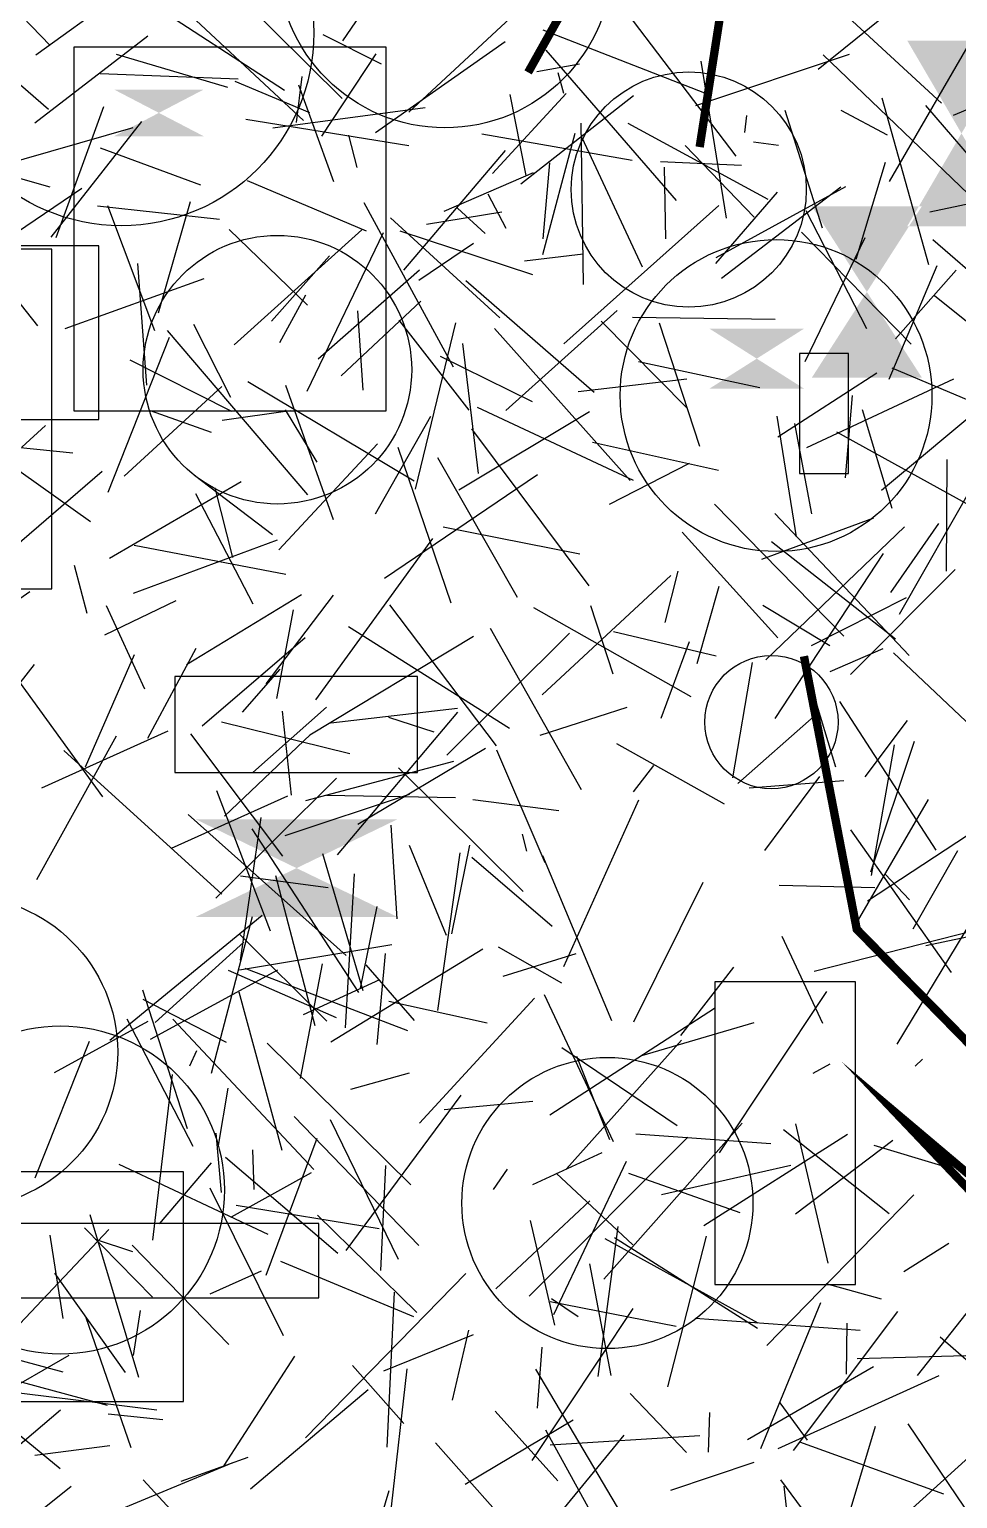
# Model space of a CAD drawing. Extents: x 39652501 to 39653363, y 39457785 to 39458687.
# Drawn here: x 39653117.5 to 39653173.1, y 39458001.7 to 39458089.6 of the extents above; entities that cross this region are included whole.
import ezdxf

# ---------------------------------------------------------------- set-up
doc = ezdxf.new("R2010")
doc.units = 0
doc.layers.get('0').update_dxf_attribs({"linetype": 'CONTINUOUS'})

msp = doc.modelspace()

# ---------------------------------------------------------------- linework, layer by layer
for p, q in [((39653142.2578, 39458097.6672), (39653136.2791, 39458088.8911)), ((39653110.5067, 39458097.1966), (39653118.7755, 39458088.6123)), ((39653172.1157, 39458085.1696), (39653162.528, 39458093.997)), ((39653164.7348, 39458087.2045), (39653172.8102, 39458093.7033)), ((39653117.9313, 39458088.0489), (39653124.3931, 39458092.7334)), ((39653133.9455, 39458084.1257), (39653124.5674, 39458092.8613)), ((39653136.2568, 39458085.4456), (39653128.7624, 39458092.8641)), ((39653111.0109, 39458091.4407), (39653118.6719, 39458084.8012)), ((39653132.7997, 39458085.9247), (39653124.3196, 39458091.4475)), ((39653159.8205, 39458081.9938), (39653152.3129, 39458091.8838)), ((39653140.2416, 39458084.6341), (39653146.5754, 39458090.5024)), ((39653148.2549, 39458089.5404), (39653157.9205, 39458085.7915)), ((39653174.3385, 39458089.737), (39653168.9873, 39458080.4833)), ((39653124.6268, 39458089.1699), (39653117.8598, 39458083.9748)), ((39653135.0874, 39458089.2619), (39653138.5786, 39458087.5187)), ((39653146.0119, 39458088.8281), (39653138.2411, 39458083.3926)), ((39653122.7298, 39458088.0975), (39653129.3939, 39458086.1127)), ((39653135.0283, 39458083.1898), (39653138.2746, 39458088.1104)), ((39653156.25, 39458079.3321), (39653148.46, 39458088.3358)), ((39653157.415, 39458085.023), (39653166.605, 39458088.1035)), ((39653174.179, 39458079.2859), (39653165.028, 39458088.0472)), ((39653121.7748, 39458086.9402), (39653130.0271, 39458086.6131)), ((39653147.8978, 39458087.0511), (39653150.4423, 39458087.5209)), ((39653149.5151, 39458085.7379), (39653149.1827, 39458086.9794)), ((39653159.249, 39458078.2773), (39653157.7362, 39458087.6832)), ((39653180.2722, 39458087.5257), (39653172.7985, 39458084.4313)), ((39653129.8357, 39458086.4797), (39653134.3026, 39458084.6039)), ((39653133.511, 39458084.013), (39653133.8495, 39458086.7574)), ((39653135.7569, 39458080.454), (39653133.6484, 39458086.2361)), ((39653145.2544, 39458080.9492), (39653149.6495, 39458085.7444)), ((39653147.2615, 39458080.8443), (39653146.2971, 39458085.685)), ((39653153.6782, 39458085.597), (39653146.9492, 39458080.317)), ((39653171.3611, 39458075.4998), (39653168.5687, 39458085.4623)), ((39653121.9671, 39458084.9487), (39653119.1088, 39458077.1093)), ((39653141.2144, 39458084.8755), (39653132.101, 39458083.673)), ((39653160.4376, 39458084.4312), (39653160.3298, 39458083.4162)), ((39653162.7412, 39458084.7393), (39653164.976, 39458077.7045)), ((39653168.8854, 39458083.2493), (39653166.1113, 39458084.7251)), ((39653171.1554, 39458085.022), (39653179.6989, 39458075.0917)), ((39653114.8506, 39458081.1449), (39653123.7374, 39458083.7057)), ((39653124.238, 39458084.0576), (39653118.8133, 39458077.1523)), ((39653140.2392, 39458082.6127), (39653130.489, 39458084.1934)), ((39653144.6056, 39458083.3298), (39653153.6019, 39458081.7609)), ((39653150.1769, 39458083.3593), (39653148.2415, 39458076.0832)), ((39653150.5374, 39458083.9659), (39653150.6666, 39458074.3224)), ((39653161.7367, 39458079.3946), (39653153.3694, 39458083.9483)), ((39653118.7844, 39458080.1419), (39653110.1351, 39458082.5727)), ((39653121.7657, 39458082.4834), (39653127.7651, 39458080.2828)), ((39653137.1551, 39458081.3119), (39653136.6552, 39458083.2476)), ((39653150.5874, 39458083.1009), (39653154.1961, 39458075.3666)), ((39653156.7652, 39458082.6265), (39653160.9027, 39458078.3427)), ((39653160.8615, 39458082.8428), (39653162.3541, 39458082.6583)), ((39653139.934, 39458075.1708), (39653146.0305, 39458082.3369)), ((39653148.2684, 39458077.0489), (39653148.6834, 39458081.5986)), ((39653155.2897, 39458081.6648), (39653160.1435, 39458081.4642)), ((39653168.7446, 39458081.62), (39653166.9908, 39458075.8048)), ((39653147.6763, 39458080.9999), (39653142.3408, 39458078.6808)), ((39653155.5252, 39458081.3336), (39653155.6042, 39458077.0506)), ((39653120.6809, 39458080.066), (39653111.03, 39458073.5629)), ((39653130.5682, 39458080.5292), (39653137.682, 39458077.5365)), ((39653162.2798, 39458079.8455), (39653158.5809, 39458075.5824)), ((39653158.6185, 39458075.9297), (39653166.3933, 39458080.1753)), ((39653158.9496, 39458074.6945), (39653166.0801, 39458080.1547)), ((39653179.5955, 39458080.3481), (39653171.419, 39458078.6523)), ((39653121.6085, 39458079.0143), (39653128.9175, 39458078.223)), ((39653125.0372, 39458071.5491), (39653122.2262, 39458079.0226)), ((39653127.1462, 39458079.2683), (39653125.2421, 39458072.6067)), ((39653137.5492, 39458079.2137), (39653142.8827, 39458069.3917)), ((39653146.0638, 39458077.6746), (39653144.9792, 39458079.7225)), ((39653158.7905, 39458079.0336), (39653149.5112, 39458070.7756)), ((39653139.1448, 39458078.3106), (39653145.6897, 39458072.3218)), ((39653145.799, 39458078.6444), (39653141.2928, 39458077.91)), ((39653143.1484, 39458078.8801), (39653144.8037, 39458077.3748)), ((39653167.6474, 39458071.6678), (39653164.0215, 39458078.7187)), ((39653129.4926, 39458077.6079), (39653134.1837, 39458073.0796)), ((39653137.4343, 39458077.5884), (39653129.7846, 39458070.712)), ((39653134.1536, 39458067.9437), (39653138.7295, 39458077.423)), ((39653147.6498, 39458074.8869), (39653139.7222, 39458077.5009)), ((39653163.7274, 39458077.4499), (39653170.2897, 39458070.7495)), ((39653118.0356, 39458071.8509), (39653114.4656, 39458076.3324)), ((39653144.1009, 39458076.7758), (39653140.8277, 39458074.5486)), ((39653163.9432, 39458069.7205), (39653167.5385, 39458077.1268)), ((39653171.6, 39458077.0063), (39653180.7454, 39458069.0678)), ((39653124.0097, 39458075.571), (39653124.5362, 39458068.2908)), ((39653132.0278, 39458072.1183), (39653135.491, 39458076.0296)), ((39653150.6628, 39458076.1308), (39653147.1517, 39458075.7124)), ((39653171.8355, 39458075.4349), (39653168.9498, 39458068.6373)), ((39653127.982, 39458074.6658), (39653119.6527, 39458071.6638)), ((39653140.8755, 39458075.1777), (39653134.815, 39458069.8443)), ((39653143.6516, 39458074.5479), (39653151.3269, 39458067.8705)), ((39653169.3584, 39458071.0581), (39653172.9851, 39458075.1667)), ((39653134.0522, 39458073.6696), (39653132.4952, 39458070.8197)), ((39653136.1943, 39458068.8545), (39653140.9483, 39458073.319)), ((39653181.0532, 39458066.1035), (39653171.6874, 39458073.641)), ((39653127.3533, 39458071.951), (39653129.5688, 39458067.5761)), ((39653137.504, 39458067.9993), (39653137.1941, 39458072.7465)), ((39653139.6379, 39458072.1856), (39653143.834, 39458066.8107)), ((39653143.022, 39458072.0167), (39653140.6135, 39458062.0727)), ((39653146.0364, 39458066.7845), (39653152.7058, 39458072.7652)), ((39653151.7423, 39458072.1169), (39653156.8866, 39458066.9256)), ((39653153.6176, 39458072.3592), (39653162.163, 39458072.2425)), ((39653157.6452, 39458064.6186), (39653155.2462, 39458071.9982)), ((39653122.2501, 39458061.8884), (39653125.9117, 39458071.1617)), ((39653125.7774, 39458071.571), (39653134.1796, 39458061.7372)), ((39653145.3549, 39458071.6863), (39653153.4854, 39458062.587)), ((39653143.4569, 39458070.7975), (39653144.3899, 39458063.0148)), ((39653123.5464, 39458069.8042), (39653129.6257, 39458066.7317)), ((39653147.6311, 39458067.3052), (39653142.1397, 39458070.0021)), ((39653153.9757, 39458069.7042), (39653161.2454, 39458068.1559)), ((39653177.587, 39458069.5669), (39653168.5204, 39458061.995)), ((39653169.1402, 39458069.325), (39653176.1122, 39458066.3794)), ((39653140.565, 39458062.5446), (39653130.6126, 39458068.4979)), ((39653150.3682, 39458067.9096), (39653156.8743, 39458068.6841)), ((39653162.3111, 39458065.1979), (39653168.2464, 39458069.0437)), ((39653172.8255, 39458068.6513), (39653164.0379, 39458064.5397)), ((39653129.0547, 39458068.2164), (39653123.212, 39458062.8556)), ((39653132.853, 39458068.295), (39653135.7205, 39458060.2585)), ((39653166.3694, 39458062.7443), (39653166.7811, 39458067.6747)), ((39653128.4328, 39458065.4568), (39653124.7911, 39458066.7557)), ((39653129.0783, 39458066.199), (39653133.148, 39458066.7873)), ((39653132.8348, 39458066.8223), (39653134.7343, 39458063.6988)), ((39653143.2301, 39458062.0355), (39653151.0571, 39458066.7186)), ((39653144.3211, 39458066.9802), (39653153.653, 39458062.6048)), ((39653169.1517, 39458060.9212), (39653167.385, 39458066.8168)), ((39653117.0801, 39458064.5846), (39653118.5026, 39458065.8936)), ((39653141.5383, 39458066.4146), (39653138.2218, 39458060.574)), ((39653163.4333, 39458059.2155), (39653162.2767, 39458066.4415)), ((39653164.3546, 39458060.5973), (39653163.3285, 39458066.0027)), ((39653110.4664, 39458065.2216), (39653120.1337, 39458064.2485)), ((39653151.0199, 39458056.2971), (39653144.0164, 39458065.6801)), ((39653158.7761, 39458063.1848), (39653151.2238, 39458064.8713)), ((39653165.8224, 39458065.508), (39653173.5641, 39458061.2338)), ((39653132.4695, 39458058.4525), (39653138.3674, 39458064.7911)), ((39653142.772, 39458055.259), (39653139.609, 39458064.5651)), ((39653113.6572, 39458056.0663), (39653121.8953, 39458063.1528)), ((39653121.2009, 39458060.1195), (39653116.0069, 39458063.8174)), ((39653146.7443, 39458055.594), (39653141.9819, 39458063.9549)), ((39653152.2412, 39458061.1699), (39653157.0391, 39458063.6247)), ((39653172.4285, 39458063.8593), (39653172.3841, 39458057.1643)), ((39653130.2015, 39458062.5134), (39653122.3204, 39458057.929)), ((39653127.4072, 39458062.9107), (39653132.0786, 39458059.3599)), ((39653138.7771, 39458056.7579), (39653147.9297, 39458062.9538)), ((39653169.5938, 39458054.6046), (39653174.1139, 39458062.5344)), ((39653127.4778, 39458061.8191), (39653130.9118, 39458055.2224)), ((39653129.7122, 39458057.9827), (39653128.6438, 39458062.146)), ((39653158.5204, 39458061.1704), (39653166.2615, 39458053.2882)), ((39653162.1467, 39458060.6254), (39653170.1647, 39458052.1243)), ((39653150.471, 39458058.1878), (39653142.284, 39458059.802)), ((39653168.0443, 39458060.3376), (39653161.3434, 39458057.8753)), ((39653161.5887, 39458051.8585), (39653169.8888, 39458059.8318)), ((39653169.0805, 39458055.9037), (39653171.9555, 39458060.0151)), ((39653132.3691, 39458059.0342), (39653123.7374, 39458055.8307)), ((39653123.7992, 39458058.7275), (39653132.8801, 39458056.9994)), ((39653134.6789, 39458049.4678), (39653141.6814, 39458059.1169)), ((39653156.5941, 39458059.4964), (39653162.3134, 39458053.1832)), ((39653169.355, 39458053.0981), (39653161.9373, 39458058.9289)), ((39653162.1524, 39458048.3624), (39653168.6351, 39458058.2336)), ((39653120.208, 39458057.5325), (39653120.9798, 39458054.6501)), ((39653155.5704, 39458054.1028), (39653156.3474, 39458057.174)), ((39653166.6712, 39458050.9861), (39653172.9354, 39458057.2766)), ((39653155.9063, 39458056.9103), (39653148.207, 39458049.7714)), ((39653158.78, 39458056.2496), (39653157.4604, 39458051.6277)), ((39653117.567, 39458055.9323), (39653110.786, 39458051.2162)), ((39653122.0415, 39458053.3589), (39653126.3088, 39458055.4083)), ((39653133.8148, 39458055.7655), (39653126.9309, 39458051.5607)), ((39653131.6933, 39458050.4328), (39653135.7312, 39458055.745)), ((39653169.9913, 39458055.5844), (39653164.3136, 39458052.7143)), ((39653122.1362, 39458055.1188), (39653124.418, 39458050.1249)), ((39653133.313, 39458054.8616), (39653132.3268, 39458049.5629)), ((39653145.4856, 39458046.7193), (39653139.1009, 39458055.164)), ((39653157.1261, 39458049.6568), (39653147.7224, 39458054.9825)), ((39653152.4632, 39458051.0071), (39653151.1234, 39458055.1011)), ((39653161.4286, 39458055.141), (39653165.434, 39458052.7258)), ((39653146.2594, 39458047.7569), (39653136.6256, 39458053.8339)), ((39653142.5144, 39458046.1708), (39653149.8499, 39458053.4608)), ((39653150.5643, 39458044.101), (39653145.1169, 39458053.7346)), ((39653158.6329, 39458052.0931), (39653152.479, 39458053.541)), ((39653115.3042, 39458052.7826), (39653121.9199, 39458043.6756)), ((39653124.6128, 39458047.1858), (39653127.5048, 39458052.5721)), ((39653127.8753, 39458047.9169), (39653134.0359, 39458053.2004)), ((39653144.1072, 39458053.2595), (39653134.3062, 39458047.3615)), ((39653157.018, 39458052.9473), (39653155.3125, 39458048.3579)), ((39653123.8141, 39458052.1615), (39653120.8688, 39458045.4558)), ((39653159.6321, 39458044.8057), (39653160.804, 39458051.7064)), ((39653165.4495, 39458051.1658), (39653168.6232, 39458052.5442)), ((39653176.4143, 39458045.5019), (39653169.2384, 39458052.277)), ((39653113.3275, 39458045.8646), (39653117.8461, 39458051.5871)), ((39653130.2865, 39458048.7468), (39653132.5461, 39458051.3087)), ((39653163.9346, 39458051.53), (39653165.7719, 39458045.4665)), ((39653171.7912, 39458040.4737), (39653166.021, 39458049.3826)), ((39653130.9094, 39458045.122), (39653135.315, 39458049.0346)), ((39653132.6565, 39458048.7895), (39653133.1926, 39458043.7638)), ((39653135.5757, 39458048.0899), (39653143.1425, 39458048.9688)), ((39653135.9742, 39458040.2049), (39653143.1776, 39458048.7411)), ((39653139.0155, 39458048.4349), (39653141.7412, 39458047.5696)), ((39653153.2918, 39458049.0215), (39653148.0689, 39458047.349)), ((39653164.483, 39458048.4909), (39653159.9332, 39458044.4726)), ((39653167.5474, 39458044.874), (39653170.0676, 39458048.243)), ((39653122.7226, 39458047.3086), (39653117.9582, 39458038.7146)), ((39653125.825, 39458047.6017), (39653118.2655, 39458044.1864)), ((39653127.1765, 39458047.442), (39653132.6899, 39458040.1222)), ((39653136.7023, 39458046.2421), (39653129.0309, 39458048.1296)), ((39653129.2023, 39458042.5171), (39653134.3568, 39458047.3934)), ((39653129.0513, 39458037.8548), (39653119.6011, 39458046.4494)), ((39653144.8305, 39458046.5727), (39653137.1925, 39458042.0142)), ((39653145.4803, 39458046.4889), (39653148.3822, 39458039.7415)), ((39653152.6732, 39458046.8595), (39653159.1076, 39458043.2514)), ((39653167.8824, 39458039.184), (39653170.5036, 39458047.0125)), ((39653169.2776, 39458046.7935), (39653167.9033, 39458038.9777)), ((39653134.0675, 39458043.4486), (39653142.929, 39458045.8115)), ((39653154.8749, 39458045.5444), (39653153.6669, 39458043.9803)), ((39653128.689, 39458037.6153), (39653135.9169, 39458044.79)), ((39653147.0832, 39458038.0081), (39653139.6293, 39458045.4134)), ((39653161.5445, 39458040.4605), (39653164.8297, 39458044.8968)), ((39653128.7332, 39458044.0526), (39653131.9507, 39458035.6577)), ((39653140.267, 39458043.8044), (39653132.8251, 39458041.3326)), ((39653135.3191, 39458043.7788), (39653143.0381, 39458043.6419)), ((39653166.2564, 39458044.6296), (39653160.6102, 39458044.1965)), ((39653126.0369, 39458040.6067), (39653132.9962, 39458043.7233)), ((39653149.2137, 39458042.8369), (39653144.0658, 39458043.4921)), ((39653153.9767, 39458043.4771), (39653149.4926, 39458033.5126)), ((39653171.3077, 39458043.5228), (39653166.9157, 39458035.9781)), ((39653167.6771, 39458037.4529), (39653176.6419, 39458043.3455)), ((39653136.4927, 39458034.1756), (39653127.0295, 39458042.6156)), ((39653131.378, 39458042.4381), (39653130.15, 39458033.8985)), ((39653130.8426, 39458041.7587), (39653137.231, 39458031.9622)), ((39653139.1597, 39458041.9806), (39653139.5272, 39458036.3744)), ((39653147.0197, 39458041.4433), (39653147.2864, 39458040.4274)), ((39653166.6678, 39458041.7073), (39653172.6817, 39458033.1565)), ((39653137.4972, 39458032.0793), (39653135.0984, 39458040.2708)), ((39653142.4995, 39458035.3745), (39653140.2729, 39458040.7687)), ((39653143.2853, 39458040.3181), (39653141.9481, 39458030.8993)), ((39653142.8172, 39458035.4692), (39653143.89, 39458040.7895)), ((39653173.0576, 39458040.4387), (39653170.4004, 39458035.7536)), ((39653144.001, 39458040.0607), (39653148.8234, 39458035.9383)), ((39653148.2342, 39458040.1601), (39653152.3647, 39458030.3002)), ((39653130.1625, 39458038.9442), (39653135.4171, 39458038.2482)), ((39653134.6251, 39458029.9843), (39653132.2767, 39458038.946)), ((39653136.9671, 39458039.0714), (39653136.4358, 39458029.858)), ((39653157.8206, 39458038.5561), (39653153.6725, 39458030.1969)), ((39653168.7403, 39458039.0402), (39653170.1874, 39458037.5202)), ((39653162.3995, 39458038.3872), (39653168.1123, 39458038.2405)), ((39653137.3405, 39458032.239), (39653138.3344, 39458037.1166)), ((39653174.3548, 39458037.0095), (39653169.4372, 39458028.8822)), ((39653131.4607, 39458036.5715), (39653122.3397, 39458029.1038)), ((39653128.4385, 39458027.1502), (39653130.8792, 39458036.5115)), ((39653125.0656, 39458030.1686), (39653130.3645, 39458034.9833)), ((39653130.1289, 39458035.4482), (39653135.3332, 39458030.2592)), ((39653165.0078, 39458030.1069), (39653162.5703, 39458035.3114)), ((39653164.4849, 39458033.2418), (39653174.1166, 39458035.6909)), ((39653171.1717, 39458034.7748), (39653174.6614, 39458035.5243)), ((39653139.2231, 39458034.825), (39653130.1012, 39458033.3099)), ((39653144.6661, 39458034.5592), (39653135.573, 39458028.9939)), ((39653138.8233, 39458034.3042), (39653138.3276, 39458028.8546)), ((39653145.5875, 39458034.7008), (39653149.3685, 39458032.5382)), ((39653145.8758, 39458032.9538), (39653150.2473, 39458034.2992)), ((39653132.3868, 39458033.3149), (39653124.7702, 39458029.1651)), ((39653135.9083, 39458030.4572), (39653129.4417, 39458033.2947)), ((39653130.4317, 39458033.4278), (39653140.1675, 39458029.7058)), ((39653135.0538, 39458033.6789), (39653133.7301, 39458026.8228)), ((39653137.6645, 39458033.6208), (39653140.556, 39458030.2869)), ((39653156.5114, 39458029.3981), (39653159.691, 39458033.4897)), ((39653133.9267, 39458030.6578), (39653138.5018, 39458032.7397)), ((39653127.0015, 39458023.806), (39653124.3262, 39458032.1054)), ((39653129.3315, 39458028.987), (39653124.3348, 39458031.5566)), ((39653132.6512, 39458022.5155), (39653130.0915, 39458031.9879)), ((39653147.7594, 39458031.6356), (39653140.8747, 39458024.1522)), ((39653152.4862, 39458023.0379), (39653148.3623, 39458031.8243)), ((39653165.225, 39458032.0235), (39653158.8138, 39458022.3886)), ((39653139.0395, 39458031.4437), (39653144.9163, 39458030.1544)), ((39653148.6725, 39458024.6565), (39653158.5251, 39458031.0426)), ((39653124.6301, 39458030.2395), (39653119.017, 39458027.1692)), ((39653127.3317, 39458022.7544), (39653123.3835, 39458030.3747)), ((39653134.5597, 39458021.385), (39653126.1118, 39458030.3714)), ((39653160.8841, 39458030.1621), (39653154.1522, 39458028.1899)), ((39653117.8803, 39458020.8883), (39653121.1375, 39458029.0534)), ((39653131.7668, 39458028.9479), (39653140.3521, 39458020.4685)), ((39653156.5518, 39458029.1287), (39653149.6689, 39458021.4159)), ((39653127.1375, 39458027.5933), (39653127.5554, 39458028.4919)), ((39653156.2865, 39458023.9895), (39653149.3862, 39458028.6642)), ((39653150.2711, 39458028.1634), (39653152.246, 39458023.1705)), ((39653170.5277, 39458027.5563), (39653170.9673, 39458027.9737)), ((39653136.7749, 39458026.1809), (39653140.2786, 39458027.1599)), ((39653165.423, 39458027.6904), (39653164.4163, 39458027.1287)), ((39653126.0883, 39458027.0646), (39653124.9069, 39458017.1645)), ((39653129.4108, 39458026.2433), (39653128.8337, 39458022.8102)), ((39653136.4812, 39458016.5359), (39653143.3744, 39458025.8248)), ((39653142.3462, 39458024.9702), (39653147.6619, 39458025.4653)), ((39653140.8303, 39458016.8369), (39653133.3869, 39458024.5596)), ((39653128.6976, 39458023.5614), (39653129.0196, 39458020.0128)), ((39653139.6268, 39458016.0089), (39653135.5483, 39458024.3532)), ((39653151.8994, 39458014.8177), (39653160.1754, 39458024.1607)), ((39653162.6513, 39458023.7735), (39653168.9683, 39458018.7475)), ((39653163.3703, 39458024.1137), (39653165.3032, 39458015.7889)), ((39653131.6966, 39458015.0656), (39653134.758, 39458023.2592)), ((39653147.4436, 39458013.8114), (39653156.9284, 39458023.316)), ((39653161.8895, 39458022.9215), (39653153.8253, 39458023.4879)), ((39653157.8956, 39458018.036), (39653166.494, 39458023.5025)), ((39653163.379, 39458018.741), (39653169.2001, 39458023.1295)), ((39653172.1368, 39458021.6028), (39653168.0751, 39458022.8119)), ((39653135.9886, 39458016.3683), (39653129.2634, 39458022.1069)), ((39653130.8911, 39458022.5665), (39653130.9716, 39458020.1888)), ((39653151.7884, 39458022.3795), (39653147.6459, 39458020.4562)), ((39653148.9234, 39458012.7068), (39653153.2641, 39458021.8732)), ((39653122.8826, 39458021.7031), (39653131.7994, 39458017.5177)), ((39653125.3299, 39458018.1291), (39653128.4295, 39458021.7893)), ((39653129.6199, 39458018.5588), (39653134.4195, 39458021.1999)), ((39653138.5589, 39458015.3395), (39653138.8551, 39458021.6279)), ((39653145.3063, 39458020.1889), (39653146.1356, 39458021.4011)), ((39653153.6354, 39458016.8759), (39653149.0446, 39458021.173)), ((39653153.3792, 39458021.1542), (39653160.049, 39458018.8189)), ((39653155.3599, 39458019.8969), (39653163.1031, 39458021.6469)), ((39653128.3381, 39458020.2909), (39653132.7114, 39458011.4501)), ((39653129.902, 39458019.2452), (39653138.4626, 39458017.862)), ((39653151.0631, 39458019.5121), (39653145.4501, 39458014.2486)), ((39653170.4575, 39458019.8749), (39653161.6547, 39458010.8485)), ((39653124.0923, 39458008.9362), (39653121.167, 39458018.6715)), ((39653134.7688, 39458018.6612), (39653140.7228, 39458012.8284)), ((39653148.9787, 39458012.0722), (39653147.5123, 39458018.34)), ((39653170.6829, 39458009.0695), (39653177.9424, 39458018.3103)), ((39653122.2991, 39458017.801), (39653114.8411, 39458009.9068)), ((39653119.5543, 39458012.4644), (39653118.7888, 39458017.4597)), ((39653124.9113, 39458013.7471), (39653120.8424, 39458017.8856)), ((39653152.753, 39458017.9805), (39653151.539, 39458009.0066)), ((39653121.471, 39458017.2144), (39653123.6978, 39458016.4803)), ((39653123.6872, 39458016.8661), (39653129.4689, 39458010.9115)), ((39653161.134, 39458012.1951), (39653151.9802, 39458017.2262)), ((39653161.0903, 39458011.8668), (39653152.5426, 39458017.2977)), ((39653155.7448, 39458008.3812), (39653158.0433, 39458017.3933)), ((39653169.8582, 39458015.2814), (39653172.5403, 39458016.9701)), ((39653140.528, 39458012.5647), (39653132.5859, 39458015.8839)), ((39653151.0569, 39458015.7447), (39653152.333, 39458009.0655)), ((39653119.0401, 39458015.1872), (39653123.2571, 39458009.2471)), ((39653128.3583, 39458013.9554), (39653131.4188, 39458015.3291)), ((39653143.6573, 39458015.1586), (39653134.0579, 39458005.3402)), ((39653139.3644, 39458014.0394), (39653138.923, 39458004.7824)), ((39653165.1866, 39458014.5634), (39653168.5067, 39458013.647)), ((39653153.6359, 39458013.0636), (39653147.5904, 39458003.9776)), ((39653148.6855, 39458013.497), (39653156.2296, 39458012.0115)), ((39653150.3658, 39458012.561), (39653148.7669, 39458013.6514)), ((39653161.2902, 39458004.6862), (39653164.8916, 39458013.4244)), ((39653123.6208, 39458004.7298), (39653120.9056, 39458012.5763)), ((39653123.7737, 39458010.2651), (39653124.1767, 39458012.9574)), ((39653157.3727, 39458012.4897), (39653167.2462, 39458011.7641)), ((39653163.2453, 39458004.5733), (39653169.4943, 39458012.8836)), ((39653166.4458, 39458012.1847), (39653166.3957, 39458009.1416)), ((39653119.3871, 39458003.4819), (39653109.7933, 39458011.3426)), ((39653138.7396, 39458009.3502), (39653144.1009, 39458011.5184)), ((39653142.8527, 39458007.5939), (39653143.8254, 39458011.7781)), ((39653175.342, 39458008.4536), (39653172.0233, 39458011.3512)), ((39653115.3638, 39458010.3964), (39653119.5429, 39458009.2826)), ((39653148.1934, 39458010.7573), (39653147.9207, 39458007.115)), ((39653111.7914, 39458005.6216), (39653119.9184, 39458010.2807)), ((39653112.2297, 39458009.9607), (39653122.1797, 39458007.2925)), ((39653133.3908, 39458010.2275), (39653129.1672, 39458003.6791)), ((39653136.8743, 39458009.6606), (39653139.9471, 39458006.1914)), ((39653168.0309, 39458009.5806), (39653160.5091, 39458005.2099)), ((39653167.0672, 39458010.0755), (39653175.4766, 39458010.3192)), ((39653139.2044, 39458001.1997), (39653140.1363, 39458009.4576)), ((39653153.6806, 39457999.5664), (39653147.8382, 39458009.4311)), ((39653171.9493, 39458009.0345), (39653162.3218, 39458004.6812)), ((39653125.1675, 39458006.9885), (39653115.3253, 39458008.206)), ((39653137.8106, 39458008.1969), (39653130.7566, 39458002.2595)), ((39653156.8498, 39458004.463), (39653153.4858, 39458007.9922)), ((39653178.6011, 39458008.5871), (39653169.0947, 39457999.9773)), ((39653112.6517, 39458001.2984), (39653119.4071, 39458007.0133)), ((39653145.4082, 39458006.9302), (39653149.1468, 39458002.7584)), ((39653162.4317, 39458007.4339), (39653164.0754, 39458005.1931)), ((39653122.24, 39458006.7682), (39653125.5118, 39458006.4312)), ((39653143.6063, 39458002.5653), (39653150.0795, 39458006.4007)), ((39653158.1614, 39458004.4809), (39653158.247, 39458006.8568)), ((39653165.4922, 39457997.1102), (39653168.1539, 39458006.022)), ((39653176.2585, 39457997.1114), (39653170.1081, 39458006.1766)), ((39653152.8063, 39457997.8704), (39653148.4272, 39458005.7839)), ((39653157.6562, 39458005.4597), (39653148.6959, 39458004.8904)), ((39653153.0976, 39458005.4939), (39653149.245, 39458000.8099)), ((39653117.8568, 39458004.3032), (39653122.357, 39458004.8692)), ((39653150.26, 39457995.5499), (39653141.83, 39458005.0328)), ((39653163.6063, 39458005.0881), (39653172.2342, 39458001.9779)), ((39653129.6386, 39458003.8175), (39653121.3885, 39458000.3959)), ((39653130.6109, 39458004.1506), (39653126.5993, 39458002.7114)), ((39653155.9135, 39458002.2063), (39653160.9075, 39458003.8736)), ((39653124.3451, 39458002.8201), (39653133.4466, 39457993.0065)), ((39653166.6736, 39457997.1999), (39653162.4883, 39458002.8282)), ((39653114.6035, 39457998.1076), (39653120.0375, 39458002.4366)), ((39653137.4357, 39457996.7021), (39653139.0692, 39458002.1833)), ((39653163.2766, 39457997.3668), (39653162.6976, 39458002.4458))]:
    msp.add_line(p, q)
at = {"const_width": 0.5}
for points in [[(39653147.377, 39458087.0045), (39653152.6221, 39458096.3773), (39653145.5362, 39458104.6069), (39653160.3622, 39458123.3387), (39653161.4668, 39458110.2585), (39653169.6483, 39458103.5493), (39653184.5127, 39458122.8532), (39653200.4208, 39458103.963)], [(39653136.2016, 39458118.0583), (39653136.3905, 39458104.5594), (39653126.6102, 39458112.8514), (39653128.4275, 39458110.6242), (39653132.1958, 39458105.0211), (39653141.9204, 39458097.0552), (39653160.3386, 39458099.8656), (39653157.6388, 39458082.5398)], [(39653205.2108, 39458062.7237), (39653204.3329, 39458056.3882), (39653195.9533, 39458071.0263), (39653210.4667, 39458051.3568), (39653196.8914, 39458033.4916), (39653178.3629, 39458024.1974), (39653167.0391, 39458035.7511), (39653163.8791, 39458052.0837)], [(39653240.1648, 39458027.5645), (39653222.157, 39458025.3768), (39653211.7406, 39458020.9145), (39653194.4052, 39458025.5706), (39653180.7047, 39458015.2111), (39653169.3985, 39458024.751), (39653188.1396, 39458005.024), (39653188.2891, 39457999.672)]]:
    msp.add_lwpolyline(points, dxfattribs=at)
for centre, radius in [((39653142.402, 39458093.6933), 10.0054), ((39653123.0316, 39458089.3611), 11.5246), ((39653156.9868, 39458079.9965), 7.034), ((39653132.3758, 39458069.2206), 8.0335), ((39653162.212, 39458067.6745), 9.3283), ((39653161.9328, 39458048.1449), 3.9848), ((39653113.487, 39458028.4119), 9.331), ((39653119.3972, 39458020.1569), 9.8104), ((39653152.1191, 39458019.3758), 8.7086)]:
    msp.add_circle(centre, radius)
for points in [[(39653170.0601, 39458077.8031), (39653176.5517, 39458077.8031), (39653176.5517, 39458088.9073), (39653170.0601, 39458088.9073)], [(39653122.6029, 39458083.1862), (39653127.9661, 39458083.1862), (39653127.9661, 39458085.9787), (39653122.6029, 39458085.9787)], [(39653164.3542, 39458068.7502), (39653170.9348, 39458068.7502), (39653170.9348, 39458078.9972), (39653164.3542, 39458078.9972)], [(39653158.2148, 39458068.0821), (39653163.8969, 39458068.0821), (39653163.8969, 39458071.6829), (39653158.2148, 39458071.6829)], [(39653127.4903, 39458036.4895), (39653139.552, 39458036.4895), (39653139.552, 39458042.3275), (39653127.4903, 39458042.3275)]]:
    msp.add_solid(points)
for points in [[(39653120.1921, 39458066.7624), (39653138.8741, 39458066.7624), (39653138.8741, 39458088.5172), (39653120.1921, 39458088.5172)], [(39653103.6752, 39458066.2447), (39653121.6972, 39458066.2447), (39653121.6972, 39458076.631), (39653103.6752, 39458076.631)], [(39653115.2283, 39458056.124, 19730366.2), (39653118.8806, 39458056.124, 19730366.2), (39653118.8806, 39458076.4243, 19730366.2), (39653115.2283, 39458076.4243, 19730366.2)], [(39653163.6082, 39458063.0089), (39653166.5394, 39458063.0089), (39653166.5394, 39458070.1891), (39653163.6082, 39458070.1891)], [(39653126.234, 39458045.1383), (39653140.7633, 39458045.1383), (39653140.7633, 39458050.8711), (39653126.234, 39458050.8711)], [(39653158.5439, 39458014.507, 19730366.2), (39653166.9706, 39458014.507, 19730366.2), (39653166.9706, 39458032.614, 19730366.2), (39653158.5439, 39458032.614, 19730366.2)], [(39653109.1191, 39458007.5075), (39653126.7524, 39458007.5075), (39653126.7524, 39458021.2341), (39653109.1191, 39458021.2341)], [(39653116.5284, 39458013.6988), (39653134.8606, 39458013.6988), (39653134.8606, 39458018.1615), (39653116.5284, 39458018.1615)]]:
    msp.add_3dface(points)

doc.saveas('drawing.dxf')
